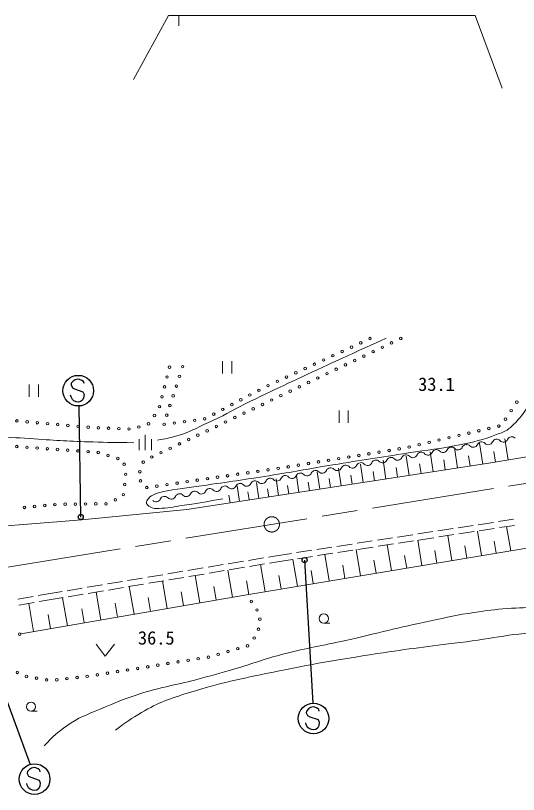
# Model space of a CAD drawing. Units: millimetres, scale not verified. Extents: x 40000 to 680000, y 20000 to 380000.
# Drawn here: x 334018 to 383238, y 241230 to 317500 of the extents above; entities that cross this region are included whole.
import ezdxf
from ezdxf.enums import TextEntityAlignment as Align

# ---------------------------------------------------------------- set-up
doc = ezdxf.new("R2010")
doc.units = ezdxf.units.MM
doc.header["$LTSCALE"] = 1000
doc.linetypes.add('CHAIN', pattern=[18.5, 12, -1.5, 3.5, -1.5])
for name, color, linetype, lineweight in [('M-BMK', 2, 'CHAIN', 13), ('M-STR-STRC', 7, 'Continuous', 25), ('M-WORK', 1, 'Continuous', 13)]:
    doc.layers.add(name, color=color, linetype=linetype, lineweight=lineweight)
doc.styles.add('ＭＳ ゴシック', font='')
doc.styles.get('ＭＳ ゴシック').set_extended_font_data('MS Gothic')

msp = doc.modelspace()

# ---------------------------------------------------------------- linework, layer by layer
at = {"layer": 'M-BMK'}
msp.add_line((332422, 263368), (416062, 276874), dxfattribs=at)
msp.add_circle((359097, 267676), 750, dxfattribs=at)
at = {"layer": 'M-STR-STRC'}
for p, q in [((339470, 281498), (339446, 281328)), ((339663, 281706), (339470, 281498)), ((339859, 281845), (339663, 281706)), ((340108, 281895), (339859, 281845)), ((340282, 281871), (340108, 281895)), ((340498, 281762), (340282, 281871)), ((340663, 281650), (340498, 281762)), ((340715, 281483), (340663, 281650)), ((339446, 281328), (339574, 281054)), ((339574, 281054), (339801, 280944)), ((339801, 280944), (340599, 280661)), ((339449, 280165), (339391, 280330)), ((339575, 279899), (339449, 280165)), ((340675, 280061), (340569, 279838)), ((340599, 280661), (340719, 280402)), ((340719, 280402), (340675, 280061)), ((339730, 279789), (339575, 279899)), ((339950, 279676), (339730, 279789)), ((340130, 279651), (339950, 279676)), ((340381, 279694), (340130, 279651)), ((340398, 268397), (340235, 279270)), ((340569, 279838), (340381, 279694)), ((362309, 264178), (363130, 250166)), ((330107, 258721), (335436, 244164)), ((362690, 249604), (362497, 249396)), ((362887, 249744), (362690, 249604)), ((363136, 249794), (362887, 249744)), ((363310, 249769), (363136, 249794)), ((363526, 249661), (363310, 249769)), ((363691, 249549), (363526, 249661)), ((363742, 249382), (363691, 249549)), ((362497, 249396), (362473, 249226)), ((362473, 249226), (362602, 248952)), ((362602, 248952), (362828, 248842)), ((362828, 248842), (363627, 248560)), ((362477, 248064), (362418, 248229)), ((362603, 247797), (362477, 248064)), ((363703, 247960), (363596, 247736)), ((363627, 248560), (363747, 248301)), ((363747, 248301), (363703, 247960)), ((362758, 247687), (362603, 247797)), ((362977, 247574), (362758, 247687)), ((363158, 247549), (362977, 247574)), ((363409, 247592), (363158, 247549)), ((363596, 247736), (363409, 247592)), ((335188, 243460), (335164, 243289)), ((335381, 243667), (335188, 243460)), ((335577, 243807), (335381, 243667)), ((335826, 243857), (335577, 243807)), ((336000, 243833), (335826, 243857)), ((336216, 243724), (336000, 243833)), ((336381, 243612), (336216, 243724)), ((336433, 243445), (336381, 243612)), ((335164, 243289), (335292, 243016)), ((335292, 243016), (335519, 242905)), ((335519, 242905), (336317, 242623)), ((336317, 242623), (336437, 242364)), ((335167, 242127), (335109, 242292)), ((335293, 241860), (335167, 242127)), ((335448, 241750), (335293, 241860)), ((336286, 241799), (336099, 241655)), ((336393, 242023), (336286, 241799)), ((336437, 242364), (336393, 242023)), ((335668, 241638), (335448, 241750)), ((335848, 241612), (335668, 241638)), ((336099, 241655), (335848, 241612))]:
    msp.add_line(p, q, dxfattribs=at)
for centre, radius in [((340156, 280768), 1500), ((340398, 268397), 250), ((362309, 264178), 250), ((363184, 248667), 1500), ((335874, 242730), 1500)]:
    msp.add_circle(centre, radius, dxfattribs=at)
at = {"layer": 'M-WORK'}
for p, q in [((349000, 317500), (345573, 311229)), ((349000, 317500), (352500, 317500)), ((350000, 317500), (350000, 316500)), ((352500, 317500), (372500, 317500)), ((372500, 317500), (379000, 317500)), ((379000, 317500), (381650, 310393)), ((354280, 283663), (354280, 282463)), ((355180, 282463), (355180, 283663)), ((335361, 281367), (335361, 280167)), ((336261, 280167), (336261, 281367)), ((365679, 278834), (365679, 277634)), ((366579, 277634), (366579, 278834)), ((346706, 274956), (346706, 276456)), ((346106, 274956), (346106, 276006)), ((347306, 274956), (347306, 276006)), ((379749, 273565), (379434, 275619)), ((382242, 273975), (381894, 276051)), ((374885, 272820), (374586, 274767)), ((377284, 273188), (376978, 275187)), ((380996, 273766), (380822, 274804)), ((370273, 272114), (369990, 273960)), ((372548, 272462), (372257, 274358)), ((376084, 273004), (375931, 274004)), ((378517, 273376), (378359, 274403)), ((365900, 271444), (365632, 273194)), ((368057, 271774), (367782, 273572)), ((371410, 272288), (371265, 273236)), ((373716, 272641), (373567, 273615)), ((361755, 270809), (361501, 272468)), ((363800, 271122), (363539, 272826)), ((366979, 271609), (366841, 272508)), ((369165, 271944), (369024, 272867)), ((357826, 270207), (357585, 271780)), ((359764, 270504), (359517, 272119)), ((362778, 270966), (362647, 271818)), ((364850, 271283), (364716, 272158)), ((355938, 269918), (355703, 271449)), ((356882, 270062), (356761, 270849)), ((358795, 270355), (358671, 271163)), ((360760, 270656), (360633, 271486)), ((355019, 269777), (354902, 270543)), ((379314, 267644), (380796, 267872)), ((381291, 267948), (382773, 268176)), ((373384, 266733), (374866, 266961)), ((375360, 267037), (376843, 267264)), ((377337, 267340), (378820, 267568)), ((377419, 266746), (378902, 266974)), ((379628, 264612), (379227, 267024)), ((379396, 267050), (380879, 267278)), ((381373, 267354), (382856, 267581)), ((382480, 265086), (382085, 267463)), ((369430, 266125), (370913, 266353)), ((371407, 266429), (372889, 266657)), ((373466, 266138), (374948, 266366)), ((375443, 266442), (376925, 266670)), ((376734, 264130), (376326, 266578)), ((363500, 265214), (364982, 265442)), ((365476, 265518), (366959, 265745)), ((367453, 265821), (368936, 266049)), ((367535, 265227), (369018, 265455)), ((369512, 265531), (370995, 265759)), ((370814, 263145), (370395, 265666)), ((371489, 265835), (372972, 266062)), ((373796, 263641), (373382, 266126)), ((378181, 264371), (377980, 265577)), ((381054, 264849), (380857, 266037)), ((359546, 264606), (361029, 264834)), ((361523, 264910), (363005, 265138)), ((363582, 264619), (365064, 264847)), ((364717, 262130), (364285, 264727)), ((365559, 264923), (367041, 265151)), ((367788, 262641), (367362, 265200)), ((375265, 263885), (375061, 265109)), ((354839, 263819), (356318, 264067)), ((356812, 264149), (358291, 264396)), ((358784, 264479), (359546, 264606)), ((358882, 263887), (359641, 264014)), ((359641, 264014), (361111, 264240)), ((361600, 261611), (361161, 264247)), ((361605, 264316), (363088, 264543)), ((369301, 262893), (369091, 264154)), ((372305, 263393), (372098, 264635)), ((350894, 263160), (352373, 263407)), ((352866, 263489), (354346, 263737)), ((352964, 262897), (354443, 263145)), ((355253, 260546), (354793, 263203)), ((354937, 263227), (356416, 263475)), ((356909, 263557), (358389, 263804)), ((358436, 261085), (357995, 263739)), ((363158, 261870), (362942, 263169)), ((366253, 262385), (366040, 263665)), ((344976, 262170), (346455, 262417)), ((346948, 262500), (348428, 262747)), ((348921, 262830), (350401, 263077)), ((349019, 262238), (350498, 262485)), ((350991, 262568), (352471, 262815)), ((352065, 259994), (351601, 262670)), ((360018, 261348), (359799, 262666)), ((341031, 261510), (342510, 261758)), ((343003, 261840), (344483, 262088)), ((345073, 261578), (346553, 261825)), ((347046, 261908), (348526, 262155)), ((348854, 259438), (348387, 262132)), ((356844, 260819), (356623, 262146)), ((336222, 260699), (337803, 260971)), ((337803, 260971), (338565, 261098)), ((339058, 261181), (340537, 261428)), ((341128, 260918), (342608, 261166)), ((342365, 258313), (341892, 261046)), ((343101, 261248), (344580, 261496)), ((345621, 258878), (345151, 261591)), ((350460, 259716), (350228, 261054)), ((353659, 260270), (353429, 261599)), ((334251, 260361), (335729, 260615)), ((336315, 260107), (337904, 260379)), ((337904, 260379), (338662, 260506)), ((339086, 257745), (338609, 260497)), ((339156, 260589), (340635, 260836)), ((347238, 259158), (347004, 260505)), ((334343, 259768), (335822, 260022)), ((335784, 257173), (335305, 259933)), ((340725, 258029), (340489, 259396)), ((343993, 258596), (343758, 259952)), ((337435, 257459), (337196, 258835)), ((364185, 258002), (364785, 258002)), ((341896, 255953), (342796, 254753)), ((342796, 254753), (343696, 255953)), ((335530, 249373), (336130, 249373))]:
    msp.add_line(p, q, dxfattribs=at)
for points in [[(303322, 265411), (312452, 266086), (318269, 266555), (323103, 266813), (327398, 267084), (340498, 268108), (350783, 269128), (380335, 273655), (400342, 277009), (417558, 279917), (423984, 281231), (429590, 282638), (436110, 284608), (442091, 286625), (452950, 290472), (468952, 296212)], [(334535, 256957), (356465, 260756), (386023, 265676), (406745, 269264), (455067, 273662), (456650, 272132)]]:
    msp.add_lwpolyline(points, dxfattribs=at)
for centre, radius in [((367806, 285450), 125), ((368714, 285869), 125), ((370819, 285446), 125), ((371721, 285877), 125), ((365990, 284612), 125), ((366898, 285031), 125), ((369013, 284586), 125), ((369916, 285016), 125), ((364174, 283774), 125), ((365082, 284193), 125), ((367208, 283725), 125), ((368110, 284155), 125), ((349090, 283074), 125), ((350378, 283117), 125), ((362358, 282936), 125), ((363266, 283355), 125), ((365402, 282864), 125), ((366305, 283295), 125), ((348842, 282105), 125), ((350065, 282167), 125), ((360542, 282098), 125), ((361450, 282517), 125), ((364500, 282434), 125), ((359634, 281679), 125), ((362694, 281573), 125), ((363597, 282004), 125), ((348594, 281136), 125), ((349753, 281218), 125), ((357836, 280806), 125), ((358726, 281260), 125), ((360889, 280713), 125), ((361792, 281143), 125), ((348346, 280168), 125), ((349440, 280268), 125), ((356067, 279873), 125), ((356951, 280339), 125), ((359084, 279852), 125), ((359986, 280283), 125), ((348098, 279199), 125), ((349127, 279318), 125), ((355182, 279406), 125), ((358181, 279422), 125), ((383085, 279644), 125), ((347612, 278340), 125), ((348814, 278368), 125), ((353413, 278474), 125), ((354297, 278940), 125), ((356376, 278561), 125), ((357278, 278992), 125), ((382529, 278812), 125), ((334150, 277804), 125), ((335146, 277716), 125), ((336143, 277628), 125), ((337139, 277540), 125), ((347034, 277527), 125), ((349559, 277602), 125), ((350551, 277731), 125), ((351542, 277860), 125), ((352528, 278007), 125), ((354570, 277701), 125), ((355473, 278131), 125), ((381973, 277981), 125), ((338135, 277452), 125), ((339131, 277364), 125), ((340127, 277276), 125), ((341123, 277188), 125), ((342121, 277126), 125), ((343120, 277089), 125), ((344119, 277052), 125), ((345119, 277016), 125), ((346085, 277210), 125), ((348568, 277473), 125), ((352765, 276840), 125), ((353668, 277270), 125), ((379365, 276845), 125), ((380339, 277073), 125), ((381312, 277301), 125), ((350958, 275982), 125), ((351862, 276410), 125), ((376444, 276162), 125), ((377418, 276390), 125), ((378391, 276617), 125), ((334133, 275293), 125), ((335130, 275222), 125), ((350055, 275554), 125), ((372549, 275251), 125), ((373523, 275478), 125), ((374497, 275706), 125), ((375470, 275934), 125), ((336128, 275151), 125), ((337125, 275080), 125), ((338123, 275009), 125), ((339120, 274938), 125), ((340118, 274867), 125), ((341115, 274796), 125), ((342111, 274716), 125), ((348247, 274697), 125), ((349151, 275125), 125), ((368605, 274589), 125), ((369592, 274749), 125), ((370579, 274909), 125), ((371566, 275069), 125), ((343068, 274425), 125), ((344024, 274134), 125), ((346517, 273771), 125), ((347344, 274269), 125), ((363669, 273790), 125), ((364656, 273950), 125), ((365643, 274110), 125), ((366631, 274269), 125), ((367618, 274429), 125), ((344653, 273563), 125), ((358729, 273017), 125), ((359719, 273162), 125), ((360708, 273310), 125), ((361695, 273470), 125), ((362682, 273630), 125), ((344790, 272572), 125), ((346179, 272830), 125), ((353782, 272292), 125), ((354772, 272437), 125), ((355761, 272582), 125), ((356751, 272727), 125), ((357740, 272872), 125), ((344698, 271581), 125), ((346241, 271929), 125), ((347846, 271422), 125), ((348835, 271567), 125), ((349824, 271712), 125), ((350814, 271857), 125), ((351803, 272002), 125), ((352793, 272147), 125), ((346856, 271277), 125), ((343780, 270079), 125), ((344570, 270589), 125), ((334881, 269336), 125), ((335877, 269427), 125), ((336873, 269517), 125), ((337869, 269608), 125), ((338867, 269650), 125), ((339867, 269660), 125), ((340867, 269670), 125), ((341867, 269680), 125), ((342867, 269690), 125), ((357096, 260125), 125), ((357654, 259295), 125), ((364185, 258452), 450), ((357920, 258396), 125), ((334416, 256918), 125), ((357794, 257404), 125), ((357373, 256544), 125), ((355765, 255499), 125), ((356720, 255786), 125), ((352881, 254677), 125), ((353844, 254943), 125), ((354805, 255221), 125), ((347944, 253888), 125), ((348931, 254046), 125), ((349919, 254204), 125), ((350906, 254361), 125), ((351894, 254519), 125), ((334184, 253178), 125), ((343006, 253099), 125), ((343994, 253257), 125), ((344981, 253414), 125), ((345969, 253572), 125), ((346956, 253730), 125), ((335087, 252782), 125), ((336073, 252612), 125), ((337058, 252443), 125), ((338049, 252454), 125), ((339043, 252567), 125), ((340036, 252681), 125), ((341030, 252794), 125), ((342019, 252941), 125), ((335529, 249823), 450)]:
    msp.add_circle(centre, radius, dxfattribs=at)
for centre, start, end in [((382596, 275812), 43.60759, 155.89754), ((378161, 275050), 43.60759, 155.89754), ((378815, 275673), 223.60759, 335.89754), ((379639, 275304), 43.60759, 155.89754), ((380293, 275927), 223.60759, 335.89754), ((381117, 275558), 43.60759, 155.89754), ((381771, 276181), 223.60759, 335.89754), ((373726, 274288), 43.60759, 155.89754), ((374380, 274910), 223.60759, 335.89754), ((375204, 274542), 43.60759, 155.89754), ((375858, 275164), 223.60759, 335.89754), ((376682, 274796), 43.60759, 155.89754), ((377336, 275419), 223.60759, 335.89754), ((369291, 273525), 43.60759, 155.89754), ((369945, 274148), 223.60759, 335.89754), ((370769, 273779), 43.60759, 155.89754), ((371423, 274402), 223.60759, 335.89754), ((372247, 274033), 43.60759, 155.89754), ((372901, 274656), 223.60759, 335.89754), ((364856, 272763), 43.60759, 155.89754), ((365510, 273386), 223.60759, 335.89754), ((366334, 273017), 43.60759, 155.89754), ((366988, 273640), 223.60759, 335.89754), ((367813, 273271), 43.60759, 155.89754), ((368466, 273894), 223.60759, 335.89754), ((360421, 272001), 43.60759, 155.89754), ((361075, 272624), 223.60759, 335.89754), ((361899, 272255), 43.60759, 155.89754), ((362553, 272878), 223.60759, 335.89754), ((363378, 272509), 43.60759, 155.89754), ((364031, 273132), 223.60759, 335.89754), ((355986, 271238), 43.60759, 155.89754), ((356640, 271861), 223.60759, 335.89754), ((357464, 271493), 43.60759, 155.89754), ((358118, 272115), 223.60759, 335.89754), ((358943, 271747), 43.60759, 155.89754), ((359597, 272370), 223.60759, 335.89754), ((351551, 270476), 43.60759, 155.89754), ((352205, 271099), 223.60759, 335.89754), ((353029, 270730), 43.60759, 155.89754), ((353683, 271353), 223.60759, 335.89754), ((354508, 270984), 43.60759, 155.89754), ((355162, 271607), 223.60759, 335.89754), ((347770, 270337), 223.60759, 335.89754), ((348594, 269968), 43.60759, 155.89754), ((349248, 270591), 223.60759, 335.89754), ((350073, 270222), 43.60759, 155.89754), ((350727, 270845), 223.60759, 335.89754)]:
    msp.add_arc(centre, 452, start, end, dxfattribs=at)
for points, knots in [([(354292, 270175), (352478, 269860), (352004, 269769), (350531, 269557), (349671, 269433), (349195, 269277), (348326, 269260), (347953, 269253), (347708, 269144), (347373, 269307), (347134, 269423), (346919, 269476), (346841, 269729), (346783, 269916), (346891, 270046), (347013, 270198), (347218, 270453), (347410, 270538), (347717, 270652), (348143, 270810), (348396, 270863), (348842, 270949), (350358, 271239), (351225, 271300), (352751, 271527), (355305, 271908), (356739, 272097), (359287, 272512), (361544, 272880), (362802, 273124), (365057, 273498), (367949, 273976), (369573, 274214), (372469, 274670), (374417, 274977), (375522, 275073), (377457, 275452), (378907, 275736), (379715, 275955), (381100, 276468), (381574, 276644), (381871, 276708), (382273, 277016), (382832, 277444), (383071, 277774), (383524, 278314), (384047, 278937), (384233, 279368), (384743, 280002), (385158, 280518), (385371, 280833), (385869, 281269), (386272, 281622), (386541, 281778), (387026, 282004), (387960, 282438), (388536, 282556), (389528, 282832), (391105, 283272), (392007, 283444), (393593, 283849), (395917, 284442), (397252, 284661), (399535, 285397), (400744, 285787), (401425, 286016), (402569, 286569), (403348, 286947), (403718, 287281), (404429, 287773), (405069, 288216), (405409, 288491), (406040, 288946), (408261, 290549), (409003, 291027), (411810, 292933)], [0, 0, 0, 0, 1, 1, 1, 2, 2, 2, 3, 3, 3, 4, 4, 4, 5, 5, 5, 6, 6, 6, 7, 7, 7, 8, 8, 8, 9, 9, 9, 10, 10, 10, 11, 11, 11, 12, 12, 12, 13, 13, 13, 14, 14, 14, 15, 15, 15, 16, 16, 16, 17, 17, 17, 18, 18, 18, 19, 19, 19, 20, 20, 20, 21, 21, 21, 22, 22, 22, 23, 23, 23, 24, 24, 24, 25, 25, 25, 25]), ([(347925, 275930), (348745, 276055), (349006, 276123), (349684, 276305), (350997, 276658), (351656, 277089), (352898, 277642), (354335, 278283), (355074, 278778), (356486, 279472), (359432, 280919), (361108, 281678), (364085, 283060), (366499, 284180), (367264, 284531), (370277, 285898)], [0, 0, 0, 0, 1, 1, 1, 2, 2, 2, 3, 3, 3, 4, 4, 4, 5, 5, 5, 5]), ([(315253, 278416), (317959, 278105), (318657, 278018), (320835, 277736), (324039, 277321), (325810, 276908), (329021, 276563), (331679, 276278), (333179, 276224), (335846, 276047), (338080, 275899), (339332, 275811), (341569, 275742), (343135, 275694), (343646, 275684), (345580, 275672)], [0, 0, 0, 0, 1, 1, 1, 2, 2, 2, 3, 3, 3, 4, 4, 4, 5, 5, 5, 5]), ([(336820, 245990), (337734, 246958), (338084, 247291), (339025, 247960), (340184, 248784), (340980, 249016), (342285, 249579), (343782, 250224), (344627, 250581), (346179, 251080), (348283, 251756), (349530, 251895), (351667, 252463), (353164, 252862), (354003, 253084), (355490, 253519), (357376, 254070), (358394, 254512), (360298, 254997), (362633, 255591), (363975, 255781), (366326, 256310), (369582, 257043), (371387, 257542), (374652, 258233), (376313, 258585), (377243, 258797), (378921, 259054), (380179, 259247), (380888, 259341), (382158, 259429), (384443, 259588), (385730, 259539), (388021, 259547), (390733, 259556), (392253, 259551), (394964, 259476), (397292, 259413), (398620, 259580), (400921, 259218), (402592, 258956), (403224, 258812), (405143, 258257)], [0, 0, 0, 0, 1, 1, 1, 2, 2, 2, 3, 3, 3, 4, 4, 4, 5, 5, 5, 6, 6, 6, 7, 7, 7, 8, 8, 8, 9, 9, 9, 10, 10, 10, 11, 11, 11, 12, 12, 12, 13, 13, 13, 14, 14, 14, 14]), ([(343801, 247520), (344910, 248384), (345303, 248636), (346334, 249244), (348053, 250259), (349142, 250622), (351048, 251215), (354142, 252176), (355934, 252523), (359105, 253185), (363108, 254021), (365374, 254377), (369413, 255014), (372577, 255513), (374363, 255698), (377540, 256105), (380876, 256532), (382727, 257040), (386089, 257125), (388399, 257183), (389704, 257139), (392000, 256879), (393089, 256755), (393470, 256715), (394779, 256492)], [0, 0, 0, 0, 1, 1, 1, 2, 2, 2, 3, 3, 3, 4, 4, 4, 5, 5, 5, 6, 6, 6, 7, 7, 7, 8, 8, 8, 8])]:
    msp.add_open_spline(points, degree=3, knots=knots, dxfattribs=at)

# ---------------------------------------------------------------- texts
at = {"layer": 'M-WORK', "style": 'ＭＳ ゴシック'}
for s, p in [('33.1', (375216, 281401)), ('36.5', (347789, 256561))]:
    msp.add_text(s, height=1320, dxfattribs=at).set_placement(p, align=Align.MIDDLE_CENTER)

doc.saveas('drawing.dxf')
